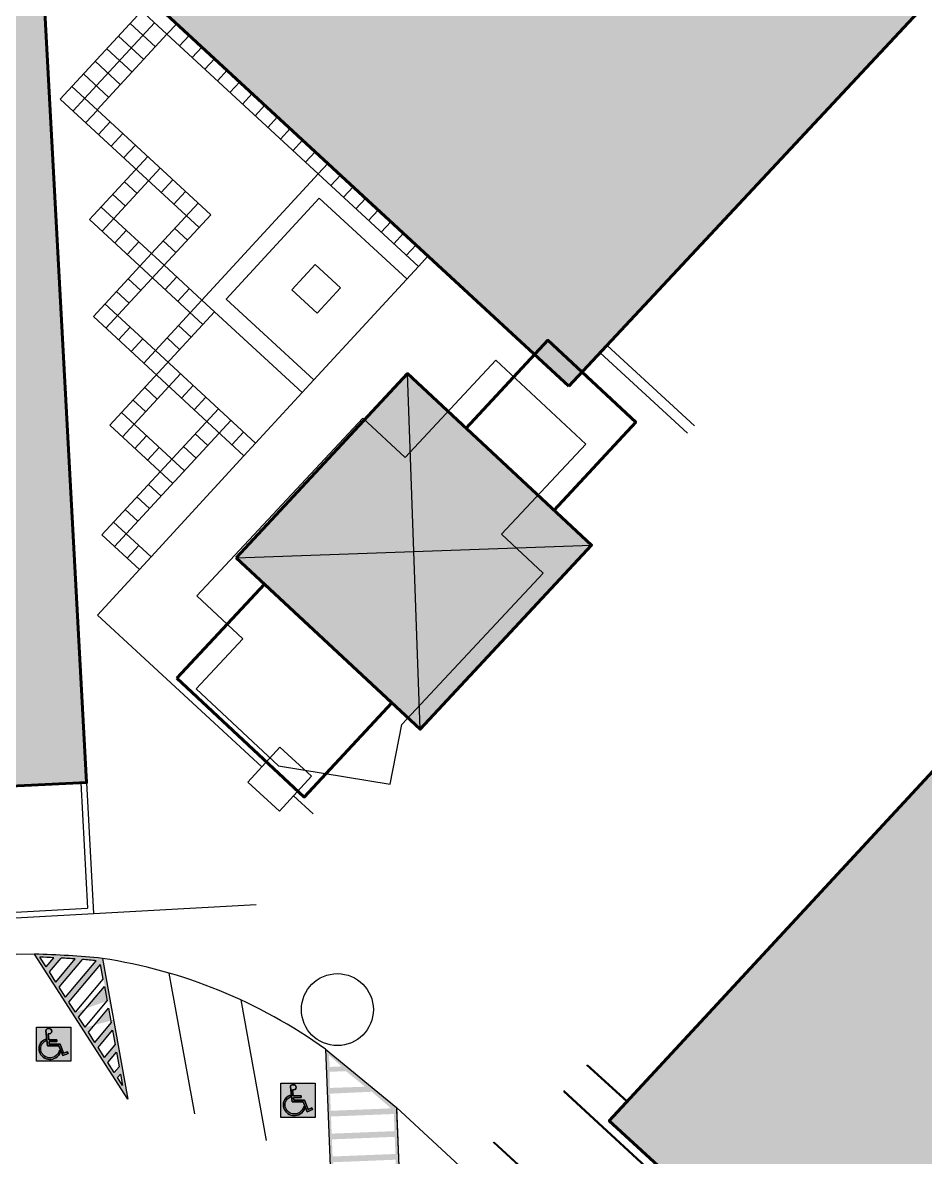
# Model space of a CAD drawing. Header units: millimetres. Extents: x 34038 to 35840, y 10511 to 10922.
# Drawn here: x 34324.52 to 34356.09, y 10788.4 to 10828.08 of the extents above; entities that cross this region are included whole.
import ezdxf

# ---------------------------------------------------------------- set-up
doc = ezdxf.new("R2010")
doc.units = ezdxf.units.MM
for name, color, linetype in [('GUIA', 7, 'Continuous'), ('MANTER', 150, 'Continuous'), ('PINTURA BRANCA', 7, 'Continuous'), ('piso2', 2, 'Continuous')]:
    doc.layers.add(name, color=color, linetype=linetype)
doc.layers.add('PROJEÇÃO DAS EDIFICAÇÕES', color=4, linetype='Continuous', lineweight=60)

# ---------------------------------------------------------------- blocks, each defined once
blk = doc.blocks.new('A$C51C17A21')
at = {"layer": 'PINTURA BRANCA'}
h = blk.add_hatch(color=152, dxfattribs=at)
h.paths.add_polyline_path([(9.180785392288044, 9.163803444595828), (0, 9.163803444595828), (0, 0), (9.180785392288044, 0)])
edge = h.paths.add_edge_path(flags=16)
edge.add_line((5.422054313698709, 5.759658274507842), (5.421210884993229, 5.279695285018647))
edge.add_line((5.421210884993229, 5.279695285018647), (3.371216165724718, 5.269816209399892))
edge.add_line((3.371216165724718, 5.269816209399892), (3.434992290459149, 4.612271246112527))
edge.add_line((3.434992290459149, 4.612271246112527), (6.32046581006648, 4.612235962520231))
edge.add_line((6.32046581006648, 4.612235962520231), (7.291269149901154, 2.146054230700997))
edge.add_line((7.291269149901154, 2.146054230700997), (8.265835677223322, 2.561483206763683))
edge.add_line((8.265835677223322, 2.561483206763683), (8.460630145193818, 2.108830044385854))
edge.add_line((8.460630145193818, 2.108830044385854), (7.028143119715196, 1.500893807131092))
edge.add_line((7.028143119715196, 1.500893807131092), (5.990097561407993, 4.122711449713847))
edge.add_line((5.990097561407993, 4.122711449713847), (3.009950167172747, 4.122993718423118))
edge.add_line((3.009950167172747, 4.122993718423118), (2.53974979408008, 8.155413962825719))
edge.add_arc((3.205961485207808, 8.053055018452483), 0.6740292062577634, 90.86110328032771, 171.2651935622226, ccw=False)
edge.add_line((3.195831822675927, 8.727008103485446), (3.431625227975701, 8.7240795656013))
edge.add_arc((3.423146651183856, 8.04142065083306), 0.682711564408401, 6.993114099470688, 89.28842694358462, ccw=False)
edge.add_line((4.100779381530401, 8.124540822512813), (4.101967756527984, 8.066675736668572))
edge.add_arc((3.374478854861763, 8.051735300494556), 0.7276423013270964, -109.66773350404361, 1.1765177688022277, ccw=False)
edge.add_line((3.129579916691682, 7.366543481538997), (3.311797415962019, 5.77027863477781))
edge.add_line((3.311797415962019, 5.77027863477781), (5.422054313698709, 5.759658274507842))
edge = h.paths.add_edge_path(flags=16)
edge.add_line((6.140327967041799, 2.954754088966752), (6.398734448690789, 2.329909958291523))
edge.add_arc((3.545799992762909, 3.567409587629868), 3.109765319510951, 302.00990588515776, 336.5505467284719, ccw=False)
edge.add_arc((3.613911364152955, 3.383162574035737), 2.917701294968827, 162.5317855962321, 302.793607434027, ccw=False)
edge.add_arc((3.412492398476161, 3.34164600982001), 2.739861174484087, 108.78632825692031, 160.438804791383, ccw=False)
edge.add_line((2.530148055141808, 5.935544179608314), (2.580854924532105, 5.481713625966677))
edge.add_arc((3.412492398461723, 3.341646009805345), 2.295976979367712, 111.2362938310106, 160.2370488798236)
edge.add_arc((3.613911364156479, 3.383162574032781), 2.473817099848291, 162.720137507934, 302.8637260381623)
edge.add_arc((3.545799992762568, 3.567409587629754), 2.665881124386374, 301.9444794714997, 346.7139074411326)
h = blk.add_hatch(color=256, dxfattribs=at)
edge = h.paths.add_edge_path()
edge.add_arc((3.374478854861763, 8.051735300494556), 0.7276423013270057, 250.3322664959564, 361.1765177688022)
edge.add_line((4.101967756527984, 8.066675736668572), (4.100779381530401, 8.124540822512813))
edge.add_arc((3.423146651183856, 8.04142065083306), 0.6827115644084146, 6.993114099470686, 89.28842694358454)
edge.add_line((3.431625227975701, 8.7240795656013), (3.195831822675927, 8.727008103485446))
edge.add_arc((3.205961485207808, 8.053055018452483), 0.674029206257754, 90.86110328032767, 171.2651935622226)
edge.add_line((2.53974979408008, 8.155413962825719), (3.009950167172747, 4.122993718423118))
edge.add_line((3.009950167172747, 4.122993718423118), (5.990097561407993, 4.122711449713847))
edge.add_line((5.990097561407993, 4.122711449713847), (7.028143119715196, 1.500893807131092))
edge.add_line((7.028143119715196, 1.500893807131092), (8.460630145193818, 2.108830044385854))
edge.add_line((8.460630145193818, 2.108830044385854), (8.265835677223322, 2.561483206763683))
edge.add_line((8.265835677223322, 2.561483206763683), (7.291269149901154, 2.146054230700997))
edge.add_line((7.291269149901154, 2.146054230700997), (6.32046581006648, 4.612235962520231))
edge.add_line((6.32046581006648, 4.612235962520231), (3.434992290459149, 4.612271246112527))
edge.add_line((3.434992290459149, 4.612271246112527), (3.371216165724718, 5.269816209399892))
edge.add_line((3.371216165724718, 5.269816209399892), (5.421279214686706, 5.279695614304501))
edge.add_line((5.421279214686706, 5.279695614304501), (5.422054313698709, 5.759658274507842))
edge.add_line((5.422054313698709, 5.759658274507842), (3.311797415962019, 5.77027863477781))
edge.add_line((3.311797415962019, 5.77027863477781), (3.129579916691682, 7.366543481538997))
edge = h.paths.add_edge_path()
edge.add_arc((3.412492398461723, 3.341646009805345), 2.295976979367714, 111.23629383101061, 160.2370488798236, ccw=False)
edge.add_line((2.580854924532105, 5.481713625966677), (2.530148055141808, 5.935544179608314))
edge.add_arc((3.412492398476161, 3.34164600982001), 2.739861174484073, 108.7863282569202, 160.438804791383)
edge.add_arc((3.613911364152841, 3.383162574035737), 2.917701294968806, 162.5317855962315, 302.7936074340288)
edge.add_arc((3.545799992762795, 3.567409587629868), 3.109765319511033, 302.0099058851595, 336.5505467284727)
edge.add_line((6.398734448690789, 2.329909958291523), (6.140327967041799, 2.954754088966752))
edge.add_arc((3.545799992762568, 3.567409587629868), 2.66588112438639, 301.9444794714964, 346.71390744113023, ccw=False)
edge.add_arc((3.613911364156479, 3.383162574032781), 2.473817099848283, 162.720137507934, 302.8637260381601, ccw=False)
blk.add_lwpolyline([(9.180785392288044, 0), (0, 0), (0, 9.163803444595828), (9.180785392288044, 9.163803444595828)], close=True, dxfattribs=at)
blk.add_lwpolyline([(8.460630145193818, 2.108830044385854), (7.028143119715196, 1.500893807131092), (5.990097561407993, 4.122711449713847), (3.009950167172747, 4.122993718423118), (2.53974979408008, 8.155413962825719, -0.5271040350187159), (3.195831822675927, 8.727008103485446), (3.431625227975701, 8.7240795656013, -0.3753540589992009), (4.100779381530401, 8.124540822512813), (4.101967756527984, 8.066675736668572, -0.5252580657301573), (3.129579916691682, 7.366543481538997), (3.311797415962019, 5.77027863477781), (5.422071464680243, 5.770278634777924), (5.421279214686706, 5.279695614304501), (3.371216165724718, 5.269816209399892), (3.434992290459149, 4.612271246112527), (6.32046581006648, 4.612235962520231), (7.291269149901154, 2.146054230700997), (8.265835677223322, 2.561483206763683)], format="xyb", close=True, dxfattribs=at)
at = {"layer": 'PINTURA BRANCA', "color": 250}
for points in [[(3.129579916691682, 7.366543481538997, 0.5252580657301571), (4.101967756527984, 8.066675736668572), (4.100779381530401, 8.124540822512813, 0.3753540589992009), (3.431625227975701, 8.7240795656013), (3.195831822675927, 8.727008103485446, 0.3659682706623709), (2.53974979408008, 8.155413962825719), (3.009950167172747, 4.122993718423118), (5.990097561407993, 4.122711449713847), (7.028143119715196, 1.500893807131092), (8.460630145193818, 2.108830044385854), (8.265835677223322, 2.561483206763683), (7.291269149901154, 2.146054230700997), (6.32046581006648, 4.612235962520231), (3.434992290459149, 4.612271246112527), (3.371216165724718, 5.269816209399892), (5.421279214686706, 5.279695614304501), (5.422071464680243, 5.770278634777924), (3.311797415962019, 5.77027863477781)], [(1.251749361771317, 4.11798344879719, -0.2171247333798054), (2.580854924532105, 5.481713625966677), (2.530148055141808, 5.935544179608314, 0.2292715696475673), (0.8307638776268504, 4.258988421397362, 0.7019114297085347), (5.194180469797061, 0.9304639785272002, 0.1518635365455348), (6.398734448690789, 2.329909958291523), (6.140327967041799, 2.954754088966752, -0.1978667100968566), (4.956310346832424, 1.305246306515642, -0.7011416496897603)]]:
    blk.add_lwpolyline(points, format="xyb", close=True, dxfattribs=at)
at = {"layer": 'PINTURA BRANCA'}
for points in [[(6.398734448690789, 2.329909958291523, -0.1518635365455338), (5.194180469797061, 0.9304639785272002, -0.7019114297085285), (0.8307638776268504, 4.258988421397362, -0.229271569647566), (2.530148055141808, 5.935544179608314)], [(6.140327967041799, 2.954754088966752, -0.1978667100968593), (4.956310346832424, 1.305246306515642, -0.701141649689756), (1.251749361771317, 4.11798344879719, -0.2171247333798052), (2.580854924532105, 5.481713625966677, 0.04686792952544745)]]:
    blk.add_lwpolyline(points, format="xyb", dxfattribs=at)
for points in [[(2.580854924532105, 5.481713625966677), (2.530148055141808, 5.935544179608428)], [(6.140327967041799, 2.954754088966752), (6.398734448690789, 2.329909958291637)]]:
    blk.add_lwpolyline(points, dxfattribs=at)

msp = doc.modelspace()

# ---------------------------------------------------------------- hatches: boundary and pattern name
h = msp.add_hatch(color=256)
h.paths.add_polyline_path([(34327.83704382271, 10791.18942340934), (34327.94117140345, 10791.31332274985), (34328.01353781533, 10790.91557047358)], flags=16)
h.paths.add_polyline_path([(34327.72365445165, 10791.36536147776), (34327.89467927187, 10791.56886051505), (34327.8016950087, 10792.07993604546), (34327.49687570951, 10791.71723761462)], flags=16)
edge = h.paths.add_edge_path()
edge.add_line((34328.20195459466, 10790.43862236551), (34324.93497599415, 10795.50775626369))
edge.add_arc((34324.20064274495, 10765.04378102901), 30.47282449036006, 84.14927012324148, 88.61915428351682, ccw=False)
edge.add_line((34327.30695496157, 10795.35786780122), (34328.20195459466, 10790.43862236551))
h.paths.add_polyline_path([(34327.38348633845, 10791.89317568304), (34327.75520287711, 10792.33547381067), (34327.66221861394, 10792.84654934108), (34327.15670759632, 10792.24505181989)], flags=16)
h.paths.add_polyline_path([(34327.04331822525, 10792.42098988832), (34327.61572648236, 10793.10208710628), (34327.52274221918, 10793.61316263669), (34326.81653948312, 10792.77286602517)], flags=16)
h.paths.add_polyline_path([(34326.70315011206, 10792.9488040936), (34327.47625008759, 10793.8687004019), (34327.38326582442, 10794.37977593231), (34326.47637136992, 10793.30068023045)], flags=16)
h.paths.add_polyline_path([(34326.36298199886, 10793.47661829888), (34327.33677369284, 10794.63531369751), (34327.24378942967, 10795.14638922792), (34326.13620325673, 10793.82849443573)], flags=16)
edge = h.paths.add_edge_path(flags=16)
edge.add_line((34326.02281388566, 10794.00443250415), (34327.09358247605, 10795.27851878601))
edge.add_arc((34324.20064274495, 10765.04378102901), 30.37282449036006, 84.53442705880845, 85.45603894497324)
edge.add_line((34326.60689855678, 10795.32113891391), (34325.79603514352, 10794.356308641))
edge.add_line((34325.79603514353, 10794.356308641), (34326.02281388566, 10794.00443250415))
edge = h.paths.add_edge_path(flags=16)
edge.add_line((34325.68264577247, 10794.53224670943), (34326.36121428448, 10795.33966190653))
edge.add_arc((34324.20064274495, 10765.04378102901), 30.37282449036006, 85.92081827631525, 86.85871434878196)
edge.add_line((34325.86502234876, 10795.37096863447), (34325.45586703033, 10794.88412284628))
edge.add_line((34325.45586703033, 10794.88412284628), (34325.68264577246, 10794.53224670943))
edge = h.paths.add_edge_path(flags=16)
edge.add_line((34325.34247765927, 10795.06006091471), (34325.61445567784, 10795.38368215794))
edge.add_arc((34324.20064274495, 10765.04378102901), 30.37282449036006, 87.33199669667712, 88.26225035428752)
edge.add_line((34325.12169267081, 10795.40263697841), (34325.34247765927, 10795.06006091471))
edge = h.paths.add_edge_path(flags=16)
edge.add_line((34327.69094229481, 10793.19158490785), (34327.6992800109, 10793.20150579066))
edge.add_line((34326.70315011206, 10792.9488040936), (34327.4762500876, 10793.8687004019))
edge.add_line((34326.36298199886, 10793.47661829888), (34327.33677369283, 10794.63531369751))
h = msp.add_hatch(color=256)
h.paths.add_polyline_path([(34335.32837832456, 10789.22950373698), (34337.52662044697, 10789.31743309088), (34337.50263971408, 10789.91695366972), (34335.30439759167, 10789.82902431582)], flags=16)
h.paths.add_polyline_path([(34335.36035263506, 10788.4301429652), (34337.55859475747, 10788.5180723191), (34337.53461402459, 10789.11759289794), (34335.33637190219, 10789.02966354404)], flags=16)
h.paths.add_polyline_path([(34336.85274737238, 10786.08791931181), (34337.654517689, 10786.11999000375), (34337.63053695612, 10786.71951058258), (34336.23027872273, 10786.66350046409)], flags=16)
h.paths.add_polyline_path([(34336.02278917285, 10786.85536084819), (34337.62254337849, 10786.91935077553), (34337.59856264561, 10787.51887135437), (34335.4003205232, 10787.43094200047)], flags=16)
h.paths.add_polyline_path([(34335.39232694558, 10787.63078219341), (34337.59056906798, 10787.71871154731), (34337.5665883351, 10788.31823212615), (34335.36834621269, 10788.23030277225)], flags=16)
h.paths.add_polyline_path([(34337.06023692227, 10785.89605892771), (34337.66251126663, 10785.9201498108), (34337.68664371737, 10785.31683627107)], flags=16)
h.paths.add_polyline_path([(34335.30205393309, 10787.38560739693), (34337.79622469037, 10785.07931023759), (34337.6304609635, 10790.10291597973), (34335.11101319775, 10792.17589036427)])
h.paths.add_polyline_path([(34335.29640401405, 10790.02886450877), (34337.40788237577, 10790.1133233253), (34336.73037457082, 10790.69468745348), (34335.27242328117, 10790.6283850876)], flags=16)
h.paths.add_polyline_path([(34335.26442970354, 10790.82822528055), (34336.49741309479, 10790.87061675848), (34335.82694230572, 10791.41542634338), (34335.2530638752, 10791.39272525265)], flags=16)
h.paths.add_polyline_path([(34335.23033763536, 10791.97726233892), (34335.26442699512, 10791.56297987756), (34335.67352850836, 10791.58000391783)], flags=16)
at = {"layer": 'MANTER'}
h = msp.add_hatch(color=170, dxfattribs=at)
h.dxf.hatch_style = 1
h.paths.add_polyline_path([(34323.74329972029, 10857.15203635561), (34287.79418813705, 10855.43689553392), (34290.71862402627, 10799.68418662872), (34303.32285846674, 10800.29662328653), (34302.6239905159, 10814.67965438527), (34303.22328347835, 10814.70877388322), (34301.8975141541, 10841.99373007245), (34310.61971625318, 10842.4098684474), (34311.93178877336, 10815.40679892759), (34312.4922614161, 10815.43392260664), (34313.23965878603, 10800.85300571706), (34326.75591983976, 10801.5071156574)])
h = msp.add_hatch(color=170, dxfattribs=at)
h.dxf.hatch_style = 1
h.paths.add_polyline_path([(34362.36748617896, 10849.79214932854), (34355.23858878617, 10856.41162793499), (34329.38951992158, 10828.52255845835), (34336.50906910486, 10821.94373210104)])
h = msp.add_hatch(color=170, dxfattribs=at)
h.dxf.hatch_style = 1
h.paths.add_polyline_path([(34369.54757086705, 10843.12514118315), (34362.36748617896, 10849.79214932854), (34336.50906910486, 10821.94373210104), (34343.62861828814, 10815.36490574374)])
h = msp.add_hatch(color=170, dxfattribs=at)
h.dxf.hatch_style = 1
h.paths.add_polyline_path([(34345.0405510706, 10789.67963012724), (34350.29909740735, 10784.85490703168), (34387.65222550721, 10825.75063631278), (34382.65388707136, 10830.31599262659)])
h = msp.add_hatch(color=170, dxfattribs=at)
h.dxf.hatch_style = 1
h.paths.add_polyline_path([(34355.55764374411, 10780.03018393613), (34393.06181243339, 10820.80965599594), (34387.65222550721, 10825.75063631278), (34350.29909740735, 10784.85490703168)])
h = msp.add_hatch(color=170, dxfattribs=at)
h.dxf.hatch_style = 1
h.paths.add_polyline_path([(34331.98550401318, 10809.36884386893), (34337.98217463765, 10815.80933619651), (34344.42266696523, 10809.81266557203), (34338.42599634075, 10803.37217324446)])

# ---------------------------------------------------------------- linework, layer by layer
at = {"linetype": 'Continuous'}
for p, q in [((34334.38458485806, 10834.66309263852), (34325.83330275193, 10825.40930999281)), ((34329.13380561853, 10828.07806699799), (34326.68725376341, 10825.43073021155)), ((34329.90673352778, 10828.04462672177), (34329.56740776834, 10827.67745299371)), ((34330.34740160345, 10827.63742695724), (34330.00805280157, 10827.27022829567)), ((34330.78806214857, 10827.23023415131), (34330.44869778738, 10826.8630186535)), ((34331.22872269369, 10826.82304134538), (34330.88934277319, 10826.45580901134)), ((34331.66938323881, 10826.41584853946), (34331.329987759, 10826.04859936917)), ((34332.11004378393, 10826.00865573353), (34331.77063274481, 10825.641389727)), ((34326.68779298652, 10825.43688178524), (34326.28124671419, 10824.99552656272)), ((34332.55070432906, 10825.6014629276), (34332.21127773062, 10825.23418008484)), ((34327.13124570446, 10825.02700922748), (34326.72402100635, 10824.58636419419)), ((34332.99136487418, 10825.19427012168), (34332.65192271644, 10824.82697044267)), ((34327.5790816072, 10824.61313929008), (34327.1718829665, 10824.17252245269)), ((34333.4320254193, 10824.78707731575), (34333.09256770225, 10824.4197608005)), ((34328.019726593, 10824.20592964791), (34327.61490116993, 10823.76788079465)), ((34333.87268596442, 10824.37988450982), (34333.53321268806, 10824.01255115834)), ((34328.46037157882, 10823.79872000575), (34328.05791937336, 10823.3632391366)), ((34334.31334650955, 10823.9726917039), (34333.97385767387, 10823.60534151617)), ((34328.89382569511, 10823.39815560294), (34326.85772986599, 10821.19496036802)), ((34334.75400705467, 10823.56549889797), (34334.41450265968, 10823.198131874)), ((34329.33447068092, 10822.99094596077), (34327.2983748518, 10820.78775072586)), ((34335.19466759979, 10823.15830609204), (34334.85514764549, 10822.79092223183)), ((34329.77511566674, 10822.58373631861), (34329.36789096862, 10822.14309128531)), ((34335.6353281449, 10822.75111328612), (34335.2957926313, 10822.38371258967)), ((34330.21576065254, 10822.17652667644), (34329.80853595443, 10821.73588164314)), ((34336.07598869003, 10822.34392048019), (34335.73643761712, 10821.9765029475)), ((34330.65640563836, 10821.76931703427), (34329.02752759198, 10820.00675934976)), ((34336.51664923515, 10821.93672767427), (34336.17708260292, 10821.56929330533)), ((34336.95730978027, 10821.52953486834), (34336.61772758874, 10821.16208366317)), ((34337.39797032539, 10821.12234206241), (34337.05837257455, 10820.754874021)), ((34328.14621687429, 10820.82115618542), (34327.73901983761, 10820.38054108369)), ((34328.58686186009, 10820.41394654325), (34328.17966482342, 10819.97333144152)), ((34338.27929141564, 10820.30795645056), (34337.93966254617, 10819.94045473666)), ((34329.02752759198, 10820.00675934976), (34328.62030980923, 10819.56612179935)), ((34328.62030980923, 10819.56612179935), (34326.99143867822, 10817.80357159773)), ((34329.46814430143, 10819.59953421782), (34327.43208361662, 10817.39637701144)), ((34329.90881756361, 10819.19234006543), (34329.50159978085, 10818.75170251502)), ((34330.34946254942, 10818.78513042326), (34329.94224476667, 10818.34449287285)), ((34330.79010753523, 10818.37792078109), (34328.75401862146, 10816.17473302907)), ((34331.23138944891, 10817.97140033853), (34327.56579247626, 10814.00497318528)), ((34328.27995334796, 10817.4297973467), (34327.87272864984, 10816.9891523134)), ((34328.72059833376, 10817.02258770453), (34328.31337363565, 10816.58194267123)), ((34328.72059833376, 10817.02258770453), (34328.31337363565, 10816.58194267123)), ((34347.77034629472, 10813.72346996043), (34344.71970951248, 10816.5335081084)), ((34348.01432833271, 10813.98818259105), (34344.96539727907, 10816.79664953838)), ((34330.04252637584, 10815.80095129514), (34328.00643746208, 10813.59776354311)), ((34330.48317136165, 10815.39374165297), (34330.07596049426, 10814.95311158546)), ((34330.92381634746, 10814.9865320108), (34330.51660548006, 10814.54590194329)), ((34331.36446133327, 10814.57932236864), (34327.29228350574, 10810.17294686458)), ((34331.80510631909, 10814.17211272647), (34327.73292849155, 10809.76573722242)), ((34332.24575883518, 10813.7648961254), (34331.83854105242, 10813.324258575)), ((34328.85430023064, 10813.63119145135), (34328.44708244788, 10813.19055390094)), ((34329.29494521645, 10813.22398180918), (34328.8877274337, 10812.78334425878)), ((34328.5807987904, 10809.79915817176), (34328.17357352478, 10809.35851252437))]:
    msp.add_line(p, q, dxfattribs=at)
for p, q in [((34325.59908227117, 10831.34433154996), (34329.56737966197, 10827.67742248084)), ((34328.27664224459, 10828.0533734577), (34329.16093582931, 10827.236178469)), ((34327.86944129837, 10827.6127203483), (34328.75443787892, 10826.79487570581)), ((34327.46224035214, 10827.17206723889), (34328.34793992853, 10826.35357294262)), ((34327.05503940592, 10826.73141412948), (34327.94144197814, 10825.91227017943)), ((34326.64783845969, 10826.29076102007), (34327.53494402774, 10825.47096741623)), ((34326.24063751347, 10825.85010791066), (34327.13127971374, 10825.02704602786)), ((34325.83338816173, 10825.40940241916), (34330.68982592606, 10820.92146235881)), ((34328.07938321424, 10822.51687301924), (34328.52002820006, 10822.10966337707)), ((34327.67216543149, 10822.07623546883), (34328.1128104173, 10821.66902582667)), ((34327.26494764874, 10821.63559791843), (34329.4681725778, 10819.59954970759)), ((34326.85772986599, 10821.19496036802), (34330.82353473829, 10817.53007358852)), ((34329.84196315749, 10820.88803445057), (34330.2826081433, 10820.4808248084)), ((34329.43474537474, 10820.44739690017), (34329.87539036055, 10820.040187258)), ((34328.21309202648, 10819.12548424895), (34328.65373701229, 10818.71827460678)), ((34327.80587424373, 10818.68484669854), (34328.24651922953, 10818.27763705638)), ((34327.39865527921, 10818.24422411375), (34329.16124331958, 10816.61537806236)), ((34326.99143867822, 10817.80357159773), (34332.26083646023, 10812.93400617809)), ((34329.97567196973, 10817.49664568028), (34330.41631695553, 10817.08943603812)), ((34329.56845418697, 10817.05600812988), (34330.00909917278, 10816.64879848771)), ((34329.16123640422, 10816.61537057947), (34332.66733441062, 10813.37530894128)), ((34338.42599634075, 10803.37217324446), (34337.98217463765, 10815.80933619651)), ((34328.78744582452, 10815.32688583649), (34329.22809081033, 10814.91967619433)), ((34328.38023495713, 10814.88625576898), (34328.82087994294, 10814.47904612681)), ((34327.97301025902, 10814.44561073568), (34330.17623518808, 10812.40956252485)), ((34327.56579247626, 10814.00497318528), (34329.76901740532, 10811.96892497444)), ((34330.55002576776, 10813.69804726783), (34330.99067075358, 10813.29083762566)), ((34330.14281490037, 10813.25741720031), (34330.58345988618, 10812.85020755815)), ((34328.92115463675, 10811.9354970662), (34329.36179962257, 10811.52828742404)), ((34328.513936854, 10811.4948595158), (34328.95458183981, 10811.08764987363)), ((34328.10671907125, 10811.05422196539), (34328.54736405706, 10810.64701232323)), ((34327.69950128849, 10810.61358441499), (34329.00885285709, 10809.40358407256)), ((34327.29228350574, 10810.17294686458), (34328.6023549067, 10808.96228130937)), ((34331.98550401318, 10809.36884386893), (34344.42266696523, 10809.81266557203)), ((34324.93497599415, 10795.50775626369), (34322.55852998319, 10795.47232844912)), ((34328.20195459466, 10790.43862236551), (34324.93497599415, 10795.50775626369)), ((34325.34247765927, 10795.06006091471), (34325.12169267081, 10795.40263697841)), ((34325.34247765927, 10795.06006091471), (34325.61445567784, 10795.38368215794)), ((34325.45586703033, 10794.88412284628), (34325.86502234876, 10795.37096863447)), ((34325.68264577247, 10794.53224670943), (34326.36121428448, 10795.33966190653)), ((34325.79603514353, 10794.356308641), (34326.60689855678, 10795.32113891391)), ((34326.02281388566, 10794.00443250415), (34327.09358247605, 10795.27851878601)), ((34326.13620325673, 10793.82849443573), (34327.24378942967, 10795.14638922792)), ((34327.33677369284, 10794.63531369751), (34327.24378942967, 10795.14638922793)), ((34325.68264577247, 10794.53224670943), (34325.45586703033, 10794.88412284628)), ((34326.02281388566, 10794.00443250415), (34325.79603514353, 10794.356308641)), ((34326.36298199886, 10793.47661829888), (34327.33677369284, 10794.63531369751)), ((34326.36298199886, 10793.47661829888), (34327.33677369284, 10794.63531369751)), ((34326.47637136992, 10793.30068023045), (34327.38326582442, 10794.37977593231)), ((34326.36298199886, 10793.47661829888), (34326.13620325673, 10793.82849443573)), ((34326.70315011206, 10792.9488040936), (34327.47625008759, 10793.8687004019)), ((34326.70315011206, 10792.9488040936), (34327.47625008759, 10793.8687004019)), ((34326.81653948312, 10792.77286602517), (34327.52274221918, 10793.61316263669)), ((34326.70315011206, 10792.9488040936), (34326.47637136992, 10793.30068023045)), ((34327.69094229481, 10793.19158490785), (34327.6992800109, 10793.20150579066)), ((34327.04331822525, 10792.42098988832), (34326.81653948312, 10792.77286602517)), ((34327.04331822525, 10792.42098988832), (34327.61572648236, 10793.10208710628)), ((34327.15670759632, 10792.24505181989), (34327.66221861394, 10792.84654934108)), ((34327.38348633845, 10791.89317568304), (34327.75520287711, 10792.33547381067)), ((34327.38348633845, 10791.89317568304), (34327.15670759632, 10792.24505181989)), ((34327.49687570951, 10791.71723761462), (34327.8016950087, 10792.07993604546)), ((34327.72365445165, 10791.36536147776), (34327.49687570951, 10791.71723761462)), ((34327.72365445165, 10791.36536147776), (34327.89467927187, 10791.56886051505)), ((34327.83704382271, 10791.18942340934), (34327.94117140345, 10791.31332274985)), ((34328.01353781533, 10790.91557047358), (34327.83704382271, 10791.18942340934)), ((34355.63011375202, 10779.49269121755), (34343.43863148319, 10790.70159397371)), ((34353.67354118994, 10777.32093008768), (34340.97435128326, 10788.92682537711)), ((34353.67170405413, 10777.36325024212), (34341.01690516905, 10788.92857620767))]:
    msp.add_line(p, q)
at = {"color": 2, "linetype": 'Continuous'}
for p, q in [((34329.56737966197, 10827.67742248084), (34327.12835068956, 10825.02956109804)), ((34334.85514764549, 10822.79092223183), (34330.79012512159, 10818.37784789652)), ((34331.09713669372, 10821.36220052527), (34329.4681725778, 10819.59954970759)), ((34338.69736380564, 10819.92163625138), (34338.36359980925, 10819.55929500533))]:
    msp.add_line(p, q, dxfattribs=at)
at = {"color": 2}
for p, q in [((34329.56740029871, 10827.67744488451), (34334.85514764549, 10822.79092223183)), ((34327.12835068956, 10825.02956109804), (34331.09713669372, 10821.36220052527)), ((34329.46814430143, 10819.59953421782), (34330.79016023003, 10818.3778304641))]:
    msp.add_line(p, q, dxfattribs=at)
at = {"color": 7}
for p, q in [((34334.85514764549, 10822.79092223183), (34338.36359980925, 10819.55929500534)), ((34334.88996047351, 10821.94311633598), (34337.95709548592, 10819.11798532355)), ((34334.75165381528, 10819.623249084), (34335.63428811797, 10818.81025665586)), ((34333.93866138729, 10818.74061478146), (34334.82129568998, 10817.92762235333)), ((34333.93866587801, 10818.74065220296), (34334.82130018069, 10817.92765977483)), ((34330.79012512159, 10818.37784789652), (34334.29857728535, 10815.14622067001)), ((34331.63794659626, 10818.41266136423), (34334.70508160868, 10815.5875303518))]:
    msp.add_line(p, q, dxfattribs=at)
at = {"color": 7, "linetype": 'Continuous'}
for p, q in [((34334.88996047351, 10821.94311633598), (34331.63794659626, 10818.41266136423)), ((34337.83863087052, 10820.71514925649), (34337.49901756036, 10820.34766437883)), ((34334.75165381528, 10819.623249084), (34333.93866587801, 10818.74065220296)), ((34338.36359980925, 10819.55929500534), (34334.70508160868, 10815.5875303518)), ((34335.63430882721, 10818.81027913825), (34334.82130018069, 10817.92765977483)), ((34334.70508160868, 10815.5875303518), (34332.26083646023, 10812.93400617809)), ((34332.26083646023, 10812.93400617809), (34329.00885285709, 10809.40358407256)), ((34329.0088193761, 10809.40354772488), (34327.1310689852, 10807.36502222854)), ((34332.89016033153, 10802.06014081001), (34327.1310689852, 10807.36502222854)), ((34333.52024203258, 10802.74417081666), (34332.39558007156, 10801.52321403059)), ((34334.62351623685, 10801.72791000851), (34333.52024203258, 10802.74417081666)), ((34333.49885427584, 10800.50695322244), (34332.39558007156, 10801.52321403059)), ((34334.62351623686, 10801.72791000851), (34333.49885427584, 10800.50695322244)), ((34334.67759392007, 10800.41367912699), (34333.99343453581, 10801.04388000186)), ((34345.6504361956, 10790.33853241184), (34344.24659773111, 10791.62034021144)), ((34345.67081513603, 10790.36054923084), (34344.27897031816, 10791.63140594869)), ((34355.67250613452, 10779.49446806907), (34343.44757899076, 10790.73412019125))]:
    msp.add_line(p, q, dxfattribs=at)
at = {"layer": 'DEFPOINTS', "color": 0, "linetype": 'ByBlock'}
for p in [(34351.07276099026, 10799.03941414256), (34345.15387665404, 10793.37265066924), (34345.05552060976, 10792.51583556716)]:
    msp.add_point(p, dxfattribs=at)
at = {"layer": 'GUIA'}
for p, q in [((34326.556171982, 10801.49746951461), (34326.78832542274, 10797.11585903166)), ((34326.75594028472, 10801.50713716101), (34326.99859337807, 10796.92735865697)), ((34337.59638524969, 10790.13911612672), (34352.78713968208, 10776.1021919379))]:
    msp.add_line(p, q, dxfattribs=at)
at = {"layer": 'GUIA', "linetype": 'Continuous'}
for p, q in [((34313.48789711499, 10796.16818233777), (34332.68780428118, 10797.24703975323)), ((34313.67700121253, 10796.37912373246), (34326.78832542274, 10797.11585903166))]:
    msp.add_line(p, q, dxfattribs=at)
at = {"layer": 'GUIA'}
msp.add_arc((34324.61434178662, 10777.5604007261), 17.99999999999559, 54.33115199037242, 81.39685475809776, dxfattribs=at)
at = {"layer": 'MANTER'}
msp.add_lwpolyline([(34313.2382356995, 10800.85293684779), (34326.75591983976, 10801.5071156574), (34323.74329972029, 10857.15203635561), (34287.79418813705, 10855.43689553392), (34290.71862402627, 10799.68418662872), (34303.32285846674, 10800.29662328653), (34302.6239905159, 10814.67965438527), (34303.22328347835, 10814.70877388322), (34301.8975141541, 10841.99373007245), (34310.61971625318, 10842.4098684474), (34311.93178877336, 10815.40679892759), (34312.4922614161, 10815.43392260664), (34313.23971830565, 10800.85184455353)], dxfattribs=at)
at = {"layer": 'MANTER', "color": 170}
msp.add_lwpolyline([(34344.21499670481, 10813.34256873022), (34341.07198994353, 10816.27710591665), (34337.89808552362, 10812.87772726929), (34336.42160327765, 10814.25627729637), (34330.61445900607, 10808.03659339059), (34332.22250897696, 10806.53520227196), (34330.58462775663, 10804.78096594008), (34333.46624921465, 10802.09047687403), (34337.37845211097, 10801.44625919236), (34337.78351785109, 10803.53703103405), (34342.72878994071, 10808.83361534247), (34341.2736350133, 10810.19225265089)], close=True, dxfattribs=at)
at = {"layer": 'PINTURA BRANCA'}
for p, q in [((34327.30695496157, 10795.35786780122), (34328.20195459466, 10790.43862236551)), ((34329.63625973181, 10794.8456643964), (34330.5312593649, 10789.92641896069)), ((34327.38326582442, 10794.37977593231), (34327.47625008759, 10793.8687004019)), ((34327.52274221918, 10793.61316263669), (34327.61572648236, 10793.10208710628)), ((34332.145266076, 10793.9092593819), (34333.0402657091, 10788.99001394619)), ((34327.66221861394, 10792.84654934108), (34327.75520287711, 10792.33547381067)), ((34327.8016950087, 10792.07993604546), (34327.89467927187, 10791.56886051505)), ((34335.11013443206, 10792.18361298415), (34335.30205393309, 10787.38560739693)), ((34335.11013443206, 10792.18361298415), (34337.59638524969, 10790.13911612672)), ((34327.94117140345, 10791.31332274985), (34328.01353781533, 10790.91557047358)), ((34337.59638524969, 10790.13911612672), (34337.79622469037, 10785.07931023759)), ((34337.59638524969, 10790.07531506124), (34337.79622469037, 10785.07931023759))]:
    msp.add_line(p, q, dxfattribs=at)
for radius, start, end in [(30.47282449036006, 84.14927012342768, 88.61915428338708), (30.37282449036006, 87.33199669676361, 88.26225035415192), (30.37282449036006, 85.92081827646541, 86.85871434895286), (30.37282449036006, 84.53442705898094, 85.45603894487961)]:
    msp.add_arc((34324.20064274495, 10765.04378102901), radius, start, end, dxfattribs=at)
at = {"layer": 'piso2'}
msp.add_circle((34335.52724637667, 10793.56824016976), 1.258413418696633, dxfattribs=at)
at = {"layer": 'PROJEÇÃO DAS EDIFICAÇÕES'}
for points in [[(34313.23825614445, 10800.85295835161), (34326.75594028471, 10801.50713716122), (34323.74332016524, 10857.15205785943), (34287.794208582, 10855.43691703774), (34290.71864447121, 10799.68420813254), (34303.32287891168, 10800.29664479035), (34302.62401096085, 10814.67967588909), (34303.2233039233, 10814.70879538704), (34301.89753459904, 10841.99375157627), (34310.61973669812, 10842.40988995122), (34311.93180921831, 10815.40682043141), (34312.49228186104, 10815.43394411046), (34313.23973875059, 10800.85186605735)], [(34343.62861828814, 10815.36490574374), (34329.38951992158, 10828.52255845835), (34355.23858878617, 10856.41162793499), (34369.54757086705, 10843.12514118315), (34343.62861828814, 10815.36490574374)], [(34355.55764374411, 10780.03018393613), (34393.06181243339, 10820.80965599594), (34382.65388707136, 10830.31599262659), (34345.0405510706, 10789.67963012724), (34355.55764374411, 10780.03018393613)], [(34343.10529353459, 10811.03925729067), (34345.96734087809, 10814.11312862883), (34342.89346953993, 10816.97517597233), (34340.03142219643, 10813.90130463417)], [(34343.10529353459, 10811.03925729067), (34343.10529353459, 10811.03925729067), (34343.10529353459, 10811.03925729067), (34343.10529353459, 10811.03925729067)]]:
    msp.add_lwpolyline(points, dxfattribs=at)
for points in [[(34331.98550401318, 10809.36884386893), (34337.98217463765, 10815.80933619651), (34344.42266696523, 10809.81266557203), (34338.42599634075, 10803.37217324446)], [(34329.90705478955, 10805.15546650335), (34334.37148697116, 10800.99868345684), (34337.43796626777, 10804.29211703344), (34332.97353408616, 10808.44890007995)]]:
    msp.add_lwpolyline(points, close=True, dxfattribs=at)

# ---------------------------------------------------------------- block references
at = {"layer": 'PINTURA BRANCA', "xscale": 0.130707771582163, "yscale": 0.130707771582163, "zscale": 0.130707771582163}
for p in [(34324.99973925115, 10791.76120991646), (34333.55012370535, 10789.79810221988)]:
    msp.add_blockref('A$C51C17A21', p, dxfattribs=at)

doc.saveas('drawing.dxf')
